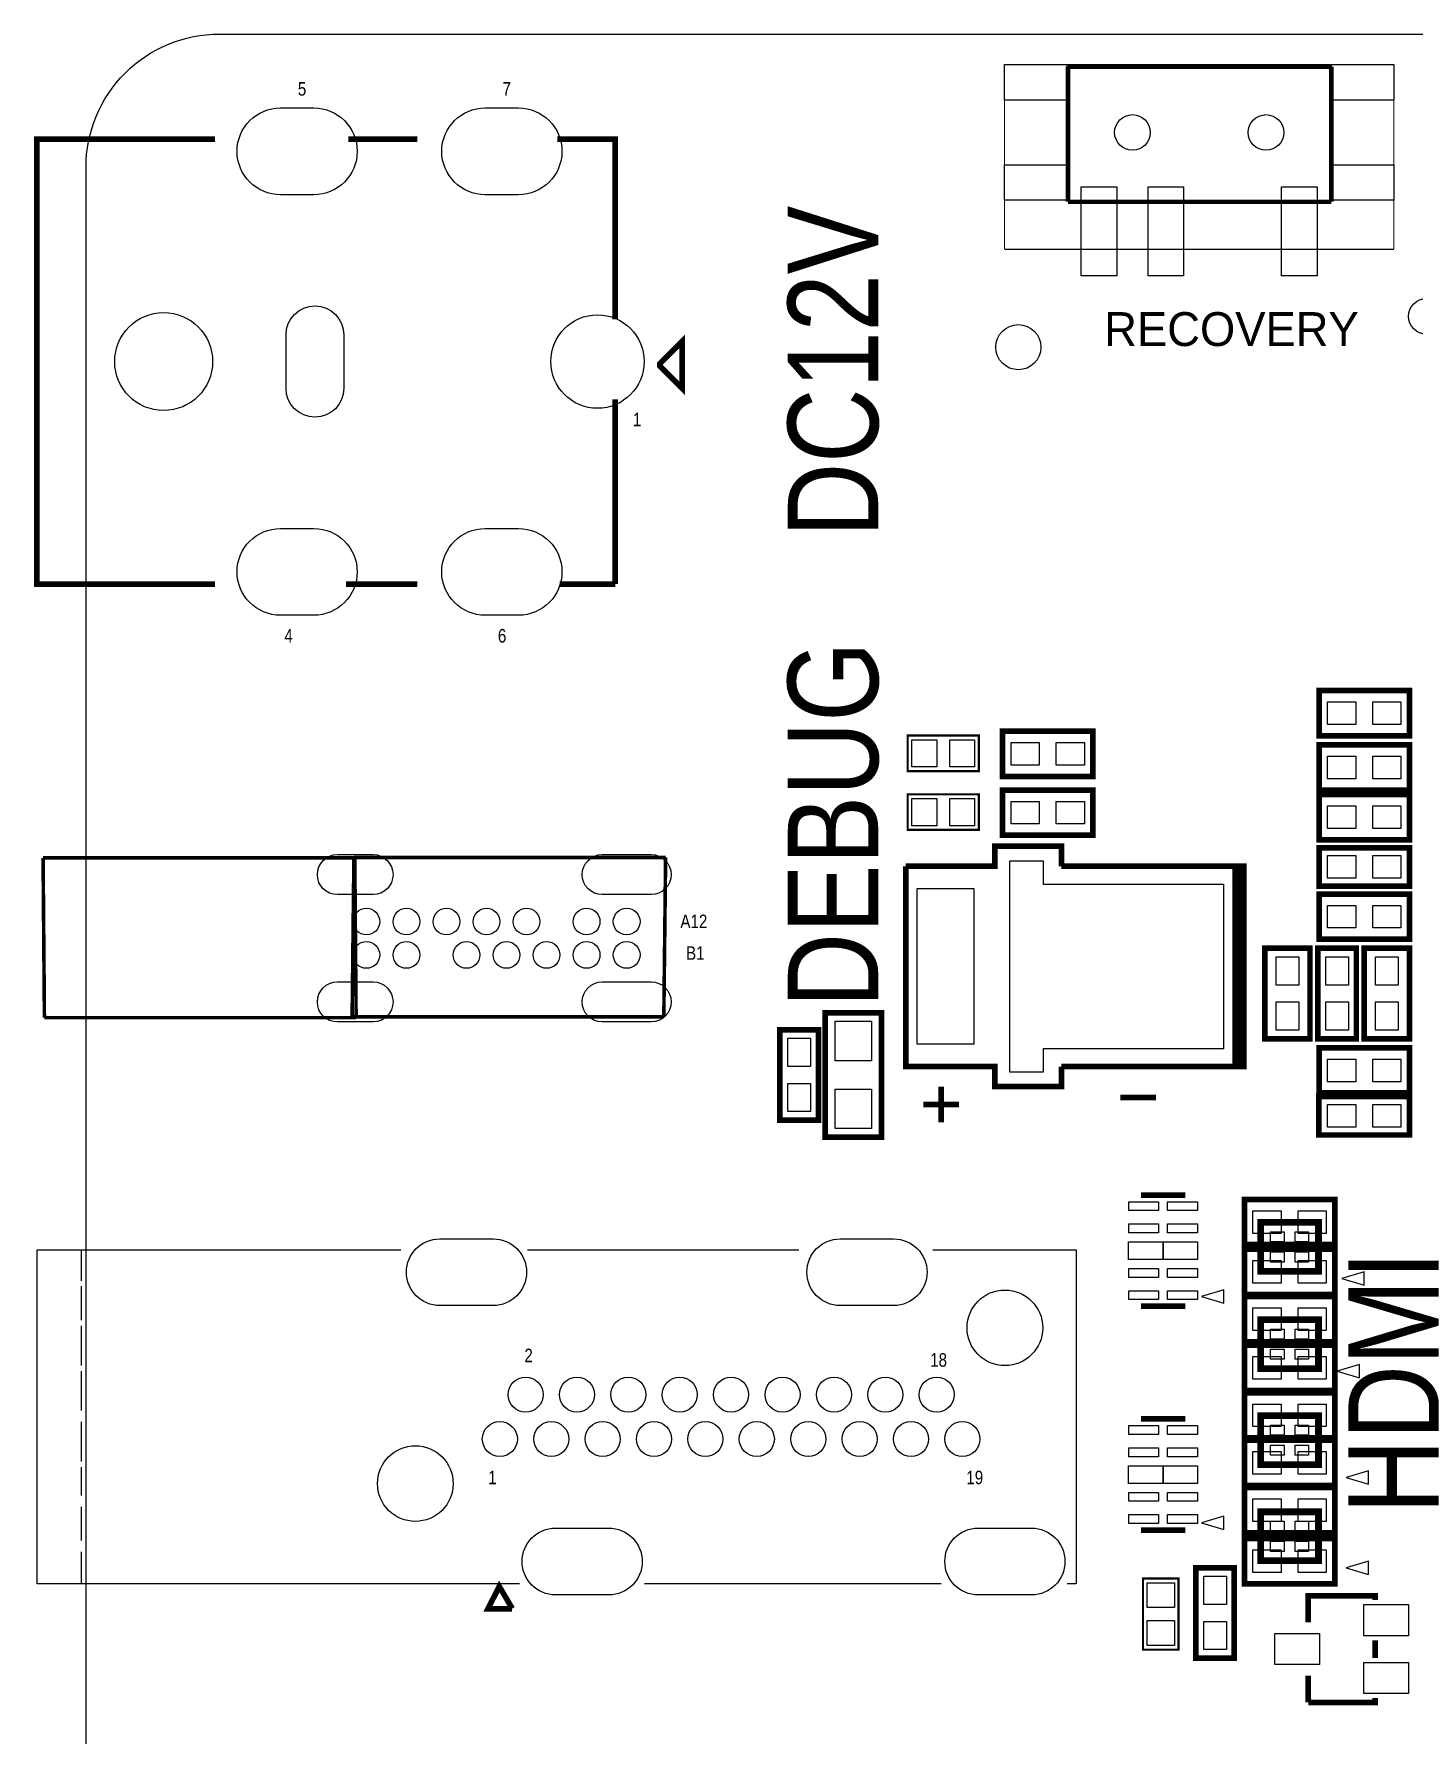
# Model space of a CAD drawing. Extents: x 2 to 176, y -19 to 159.
# Drawn here: x 4.6 to 35.61, y 120.91 to 159.13 of the extents above; entities that cross this region are included whole.
import ezdxf

# ---------------------------------------------------------------- set-up
doc = ezdxf.new("R2010")
doc.units = 0
for name, color, linetype in [('BG_OUTLINE', 5, 'CONTINUOUS'), ('BG_SILKSCREEN_TOP', 7, 'CONTINUOUS'), ('PG_NEW_SLIK-TOP', 231, 'CONTINUOUS'), ('PG_SILKSCREEN_TOP', 7, 'CONTINUOUS'), ('PIN_TOP', 92, 'CONTINUOUS')]:
    doc.layers.add(name, color=color, linetype=linetype)

msp = doc.modelspace()

# ---------------------------------------------------------------- linework, layer by layer
at = {"layer": 'BG_OUTLINE'}
msp.add_lwpolyline([(172.76826, 159.132524, -0.414213), (175.768254, 156.13253), (175.768254, -7.862062, -0.414223), (172.76826, -10.862056), (8.768588, -10.862056, -0.414212), (5.768594, -7.862062), (5.768594, 156.13253, -0.414226), (8.768588, 159.132524)], format="xyb", close=True, dxfattribs=at)
at = {"layer": 'PG_NEW_SLIK-TOP'}
for points, const_width in [([(8.663686, 156.771594), (4.663694, 156.771594), (4.663694, 146.771614), (8.663686, 146.771614)], 0.127), ([(13.213588, 156.771594), (11.66368, 156.771594)], 0.127), ([(17.663668, 152.721564), (17.663668, 156.771594), (16.363696, 156.771594)], 0.127), ([(17.663668, 146.771614), (17.663668, 150.92172)], 0.127), ([(11.613642, 146.771614), (13.213588, 146.771614)], 0.127), ([(16.413734, 146.771614), (17.663668, 146.771614)], 0.127), ([(35.51047, 143.362172), (33.47847, 143.362172), (33.47847, 144.378172), (35.51047, 144.378172), (35.51047, 143.362172)], 0.127), ([(25.833324, 143.368268), (25.833324, 142.568168), (24.233124, 142.568168), (24.233124, 143.368268), (25.833324, 143.368268)], 0.0508), ([(26.36647, 143.463772), (28.39847, 143.463772), (28.39847, 142.447772), (26.36647, 142.447772), (26.36647, 143.463772)], 0.127), ([(35.51047, 142.142972), (33.47847, 142.142972), (33.47847, 143.158972), (35.51047, 143.158972), (35.51047, 142.142972)], 0.127), ([(26.36647, 142.142972), (28.39847, 142.142972), (28.39847, 141.126972), (26.36647, 141.126972), (26.36647, 142.142972)], 0.127), ([(25.833324, 142.047468), (25.833324, 141.247368), (24.233124, 141.247368), (24.233124, 142.047468), (25.833324, 142.047468)], 0.0508), ([(35.51047, 141.025372), (33.47847, 141.025372), (33.47847, 142.041372), (35.51047, 142.041372), (35.51047, 141.025372)], 0.127), ([(11.749024, 137.047732), (11.788902, 140.627862)], 0.08001), ([(11.788902, 140.627862), (18.793968, 140.627862)], 0.08001), ([(18.793968, 140.627862), (18.753836, 137.047732)], 0.08001), ([(24.190452, 140.430504), (26.190448, 140.430504), (26.190448, 140.880592), (27.690572, 140.880592), (27.690572, 140.430504)], 0.127), ([(33.47847, 140.847572), (35.51047, 140.847572), (35.51047, 139.983972), (33.47847, 139.983972), (33.47847, 140.847572)], 0.127), ([(4.833874, 137.027666), (4.803902, 140.617702)], 0.08001), ([(4.803902, 140.617702), (11.808968, 140.617702)], 0.08001), ([(11.808968, 140.617702), (11.83894, 137.027666)], 0.08001), ([(24.190452, 140.430504), (24.190452, 135.93064), (26.190448, 135.93064), (26.190448, 135.480552), (27.690572, 135.480552), (27.690572, 135.93064)], 0.127), ([(27.690572, 140.430504), (31.590488, 140.430504), (31.590488, 135.93064), (27.690572, 135.93064)], 0.127), ([(31.590488, 135.93064), (31.690564, 135.93064), (31.690564, 140.430504), (31.590488, 140.430504)], 0.127), ([(31.690564, 135.93064), (31.790386, 135.93064), (31.790386, 140.430504), (31.690564, 140.430504)], 0.127), ([(35.51047, 138.790172), (33.47847, 138.790172), (33.47847, 139.806172), (35.51047, 139.806172), (35.51047, 138.790172)], 0.127), ([(32.25927, 136.554972), (32.25927, 138.586972), (33.27527, 138.586972), (33.27527, 136.554972), (32.25927, 136.554972)], 0.127), ([(34.31667, 138.586972), (34.31667, 136.554972), (33.45307, 136.554972), (33.45307, 138.586972), (34.31667, 138.586972)], 0.127), ([(34.49447, 136.554972), (34.49447, 138.586972), (35.51047, 138.586972), (35.51047, 136.554972), (34.49447, 136.554972)], 0.127), ([(11.83894, 137.027666), (4.833874, 137.027666)], 0.08001), ([(18.753836, 137.047732), (11.749024, 137.047732)], 0.08001), ([(22.37867, 134.345172), (22.37867, 137.139172), (23.64867, 137.139172), (23.64867, 134.345172), (22.37867, 134.345172)], 0.127), ([(22.22627, 136.758172), (22.22627, 134.726172), (21.36267, 134.726172), (21.36267, 136.758172), (22.22627, 136.758172)], 0.127), ([(33.47847, 136.351772), (35.51047, 136.351772), (35.51047, 135.335772), (33.47847, 135.335772), (33.47847, 136.351772)], 0.127), ([(33.4772, 135.255), (35.5092, 135.255), (35.5092, 134.3914), (33.4772, 134.3914), (33.4772, 135.255)], 0.127), ([(29.473906, 133.041644), (30.473904, 133.041644)], 0.127), ([(33.8328, 131.9276), (31.8008, 131.9276), (31.8008, 132.9436), (33.8328, 132.9436), (33.8328, 131.9276)], 0.127), ([(32.166814, 131.32689), (32.166814, 132.42671), (33.466786, 132.42671), (33.466786, 131.32689), (32.166814, 131.32689)], 0.1524), ([(33.8328, 130.81), (31.8008, 130.81), (31.8008, 131.826), (33.8328, 131.826), (33.8328, 130.81)], 0.127), ([(33.8328, 129.7432), (31.8008, 129.7432), (31.8008, 130.7592), (33.8328, 130.7592), (33.8328, 129.7432)], 0.127), ([(29.473906, 130.541776), (30.473904, 130.541776)], 0.127), ([(32.166814, 129.14249), (32.166814, 130.24231), (33.466786, 130.24231), (33.466786, 129.14249), (32.166814, 129.14249)], 0.1524), ([(33.8328, 128.651), (31.8008, 128.651), (31.8008, 129.667), (33.8328, 129.667), (33.8328, 128.651)], 0.127), ([(33.8328, 127.5842), (31.8008, 127.5842), (31.8008, 128.6002), (33.8328, 128.6002), (33.8328, 127.5842)], 0.127), ([(29.473906, 128.00965), (30.473904, 128.00965)], 0.127), ([(32.166814, 126.98349), (32.166814, 128.08331), (33.466786, 128.08331), (33.466786, 126.98349), (32.166814, 126.98349)], 0.1524), ([(33.8328, 126.5174), (31.8008, 126.5174), (31.8008, 127.5334), (33.8328, 127.5334), (33.8328, 126.5174)], 0.127), ([(33.8328, 125.4506), (31.8008, 125.4506), (31.8008, 126.4666), (33.8328, 126.4666), (33.8328, 125.4506)], 0.127), ([(32.166814, 124.82449), (32.166814, 125.92431), (33.466786, 125.92431), (33.466786, 124.82449), (32.166814, 124.82449)], 0.1524), ([(29.473906, 125.509782), (30.473904, 125.509782)], 0.127), ([(33.8328, 124.3076), (31.8008, 124.3076), (31.8008, 125.3236), (33.8328, 125.3236), (33.8328, 124.3076)], 0.127), ([(31.57347, 124.667772), (31.57347, 122.635772), (30.70987, 122.635772), (30.70987, 124.667772), (31.57347, 124.667772)], 0.127), ([(30.32252, 122.826272), (29.52242, 122.826272), (29.52242, 124.426472), (30.32252, 124.426472), (30.32252, 122.826272)], 0.0508), ([(34.736532, 123.939046), (34.736532, 124.038868), (33.236408, 124.038868), (33.236408, 123.43892)], 0.127), ([(34.736532, 122.639074), (34.736532, 123.03887)], 0.127), ([(33.236408, 122.239024), (33.236408, 121.639076)], 0.127), ([(33.236408, 121.639076), (34.736532, 121.639076), (34.736532, 121.738898)], 0.127)]:
    msp.add_lwpolyline(points, dxfattribs=dict(at, const_width=const_width))
for points in [[(4.668774, 124.307854), (4.668774, 131.807712), (12.844272, 131.807712)], [(5.668772, 131.117848), (5.668772, 131.807712)], [(15.690596, 131.807712), (21.789136, 131.807712)], [(24.795734, 131.807712), (28.01874, 131.807712), (28.01874, 124.307854), (27.818334, 124.307854)], [(5.668772, 130.228848), (5.668772, 130.990848)], [(5.668772, 129.212848), (5.668772, 130.101848)], [(5.668772, 128.196848), (5.668772, 129.085848)], [(5.668772, 127.053848), (5.668772, 127.942848)], [(5.668772, 126.291848), (5.668772, 126.926848)], [(5.668772, 125.275848), (5.668772, 126.037848)], [(5.668772, 124.307854), (5.668772, 125.021848)], [(15.508478, 124.307854), (4.668774, 124.307854)], [(24.985726, 124.307854), (18.31721, 124.307854)]]:
    msp.add_lwpolyline(points, dxfattribs=at)
at = {"layer": 'PG_SILKSCREEN_TOP'}
for points, const_width in [([(26.409904, 154.295094), (26.409904, 158.4452)], 0.0254), ([(26.409904, 158.4452), (35.15995, 158.4452)], 0.0254), ([(27.837892, 155.362148), (27.837892, 158.397194)], 0.1016), ([(27.837892, 158.397194), (33.753806, 158.397194)], 0.1016), ([(33.753806, 158.397194), (33.753806, 155.362148)], 0.1016), ([(35.15995, 158.4452), (35.15995, 154.295094)], 0.0254), ([(33.753806, 155.362148), (27.837892, 155.362148)], 0.1016), ([(35.15995, 154.295094), (26.409904, 154.295094)], 0.0254), ([(18.663666, 151.671528), (19.163538, 151.171656), (19.163538, 152.221692), (18.663666, 151.721566), (18.663666, 151.671528)], 0.127), ([(24.988774, 134.67969), (24.988774, 135.47979)], 0.127), ([(24.588978, 135.07974), (25.388824, 135.07974)], 0.127), ([(29.01442, 135.234172), (29.81452, 135.234172)], 0.127), ([(15.340584, 123.742196), (14.799564, 123.742196), (15.056104, 124.24537), (15.348204, 123.75007)], 0.127)]:
    msp.add_lwpolyline(points, dxfattribs=dict(at, const_width=const_width))
for points in [[(33.989264, 131.1656), (34.48939, 131.01574), (34.48939, 131.315714)], [(30.839664, 130.7592), (31.33979, 130.60934), (31.33979, 130.909314)], [(33.887664, 129.0828), (34.38779, 128.93294), (34.38779, 129.232914)], [(34.090864, 126.6952), (34.59099, 126.54534), (34.59099, 126.845314)], [(30.839664, 125.6792), (31.33979, 125.52934), (31.33979, 125.829314)], [(34.090864, 124.6632), (34.59099, 124.51334), (34.59099, 124.813314)]]:
    msp.add_lwpolyline(points, close=True, dxfattribs=at)
at = {"layer": 'PIN_TOP'}
for points in [[(27.809952, 158.4452), (27.809952, 157.6451), (26.409904, 157.6451), (26.409904, 158.4452)], [(35.15995, 158.4452), (35.15995, 157.6451), (33.759902, 157.6451), (33.759902, 158.4452)], [(27.809952, 156.195268), (27.809952, 155.395168), (26.409904, 155.395168), (26.409904, 156.195268)], [(35.15995, 156.195268), (35.15995, 155.395168), (33.759902, 155.395168), (33.759902, 156.195268)], [(28.934918, 155.695142), (28.934918, 153.695146), (28.134818, 153.695146), (28.134818, 155.695142)], [(30.435042, 155.695142), (30.435042, 153.695146), (29.634942, 153.695146), (29.634942, 155.695142)], [(33.435036, 155.695142), (33.435036, 153.695146), (32.634936, 153.695146), (32.634936, 155.695142)], [(34.30397, 144.124172), (34.30397, 143.616172), (33.66897, 143.616172), (33.66897, 144.124172)], [(35.31997, 144.124172), (35.31997, 143.616172), (34.68497, 143.616172), (34.68497, 144.124172)], [(24.887682, 143.273018), (24.887682, 142.663418), (24.328882, 142.663418), (24.328882, 143.273018)], [(25.737566, 143.273018), (25.737566, 142.663418), (25.178766, 142.663418), (25.178766, 143.273018)], [(26.55697, 142.701772), (26.55697, 143.209772), (27.19197, 143.209772), (27.19197, 142.701772)], [(27.57297, 142.701772), (27.57297, 143.209772), (28.20797, 143.209772), (28.20797, 142.701772)], [(34.30397, 142.904972), (34.30397, 142.396972), (33.66897, 142.396972), (33.66897, 142.904972)], [(35.31997, 142.904972), (35.31997, 142.396972), (34.68497, 142.396972), (34.68497, 142.904972)], [(24.887682, 141.952218), (24.887682, 141.342618), (24.328882, 141.342618), (24.328882, 141.952218)], [(25.737566, 141.952218), (25.737566, 141.342618), (25.178766, 141.342618), (25.178766, 141.952218)], [(26.55697, 141.380972), (26.55697, 141.888972), (27.19197, 141.888972), (27.19197, 141.380972)], [(27.57297, 141.380972), (27.57297, 141.888972), (28.20797, 141.888972), (28.20797, 141.380972)], [(34.30397, 141.787372), (34.30397, 141.279372), (33.66897, 141.279372), (33.66897, 141.787372)], [(35.31997, 141.787372), (35.31997, 141.279372), (34.68497, 141.279372), (34.68497, 141.787372)], [(34.30397, 140.161772), (33.66897, 140.161772), (33.66897, 140.669772), (34.30397, 140.669772)], [(35.31997, 140.161772), (34.68497, 140.161772), (34.68497, 140.669772), (35.31997, 140.669772)], [(31.330392, 140.030454), (31.330392, 136.33069), (27.280362, 136.33069), (27.280362, 135.805672), (26.5303, 135.805672), (26.5303, 140.555472), (27.280362, 140.555472), (27.280362, 140.030454)], [(24.450548, 136.430512), (24.450548, 139.930632), (25.720548, 139.930632), (25.720548, 136.430512)], [(34.30397, 139.552172), (34.30397, 139.044172), (33.66897, 139.044172), (33.66897, 139.552172)], [(35.31997, 139.552172), (35.31997, 139.044172), (34.68497, 139.044172), (34.68497, 139.552172)], [(33.02127, 137.761472), (32.51327, 137.761472), (32.51327, 138.396472), (33.02127, 138.396472)], [(33.63087, 137.761472), (33.63087, 138.396472), (34.13887, 138.396472), (34.13887, 137.761472)], [(35.25647, 137.761472), (34.74847, 137.761472), (34.74847, 138.396472), (35.25647, 138.396472)], [(33.02127, 136.745472), (32.51327, 136.745472), (32.51327, 137.380472), (33.02127, 137.380472)], [(33.63087, 136.745472), (33.63087, 137.380472), (34.13887, 137.380472), (34.13887, 136.745472)], [(35.25647, 136.745472), (34.74847, 136.745472), (34.74847, 137.380472), (35.25647, 137.380472)], [(23.42007, 136.059672), (22.60727, 136.059672), (22.60727, 136.948672), (23.42007, 136.948672)], [(21.54047, 135.932672), (21.54047, 136.567672), (22.04847, 136.567672), (22.04847, 135.932672)], [(33.66897, 135.589772), (33.66897, 136.097772), (34.30397, 136.097772), (34.30397, 135.589772)], [(34.68497, 135.589772), (34.68497, 136.097772), (35.31997, 136.097772), (35.31997, 135.589772)], [(21.54047, 134.916672), (21.54047, 135.551672), (22.04847, 135.551672), (22.04847, 134.916672)], [(23.42007, 134.535672), (22.60727, 134.535672), (22.60727, 135.424672), (23.42007, 135.424672)], [(34.3027, 134.5692), (33.6677, 134.5692), (33.6677, 135.0772), (34.3027, 135.0772)], [(35.3187, 134.5692), (34.6837, 134.5692), (34.6837, 135.0772), (35.3187, 135.0772)], [(29.87167, 132.691759), (29.201618, 132.691759), (29.201618, 132.891657), (29.87167, 132.891657)], [(30.746446, 132.691759), (30.076394, 132.691759), (30.076394, 132.891657), (30.746446, 132.891657)], [(32.6263, 132.6896), (32.6263, 132.1816), (31.9913, 132.1816), (31.9913, 132.6896)], [(33.6423, 132.6896), (33.6423, 132.1816), (33.0073, 132.1816), (33.0073, 132.6896)], [(29.87167, 132.191633), (29.201618, 132.191633), (29.201618, 132.391531), (29.87167, 132.391531)], [(30.746446, 132.191633), (30.076394, 132.191633), (30.076394, 132.391531), (30.746446, 132.391531)], [(29.973905, 131.591685), (29.198951, 131.591685), (29.198951, 131.991735), (29.973905, 131.991735)], [(30.749113, 131.591685), (29.974159, 131.591685), (29.974159, 131.991735), (30.749113, 131.991735)], [(32.694118, 131.987544), (32.389318, 131.987544), (32.389318, 132.216144), (32.694118, 132.216144)], [(33.244282, 131.987544), (32.939482, 131.987544), (32.939482, 132.216144), (33.244282, 132.216144)], [(32.6263, 131.572), (32.6263, 131.064), (31.9913, 131.064), (31.9913, 131.572)], [(32.694118, 131.537456), (32.389318, 131.537456), (32.389318, 131.766056), (32.694118, 131.766056)], [(33.244282, 131.537456), (32.939482, 131.537456), (32.939482, 131.766056), (33.244282, 131.766056)], [(33.6423, 131.572), (33.6423, 131.064), (33.0073, 131.064), (33.0073, 131.572)], [(29.87167, 131.191889), (29.201618, 131.191889), (29.201618, 131.391787), (29.87167, 131.391787)], [(30.746446, 131.191889), (30.076394, 131.191889), (30.076394, 131.391787), (30.746446, 131.391787)], [(29.87167, 130.691763), (29.201618, 130.691763), (29.201618, 130.891661), (29.87167, 130.891661)], [(30.746446, 130.691763), (30.076394, 130.691763), (30.076394, 130.891661), (30.746446, 130.891661)], [(32.6263, 130.5052), (32.6263, 129.9972), (31.9913, 129.9972), (31.9913, 130.5052)], [(33.6423, 130.5052), (33.6423, 129.9972), (33.0073, 129.9972), (33.0073, 130.5052)], [(32.694118, 129.803144), (32.389318, 129.803144), (32.389318, 130.031744), (32.694118, 130.031744)], [(33.244282, 129.803144), (32.939482, 129.803144), (32.939482, 130.031744), (33.244282, 130.031744)], [(32.694118, 129.353056), (32.389318, 129.353056), (32.389318, 129.581656), (32.694118, 129.581656)], [(33.244282, 129.353056), (32.939482, 129.353056), (32.939482, 129.581656), (33.244282, 129.581656)], [(32.6263, 129.413), (32.6263, 128.905), (31.9913, 128.905), (31.9913, 129.413)], [(33.6423, 129.413), (33.6423, 128.905), (33.0073, 128.905), (33.0073, 129.413)], [(32.6263, 128.3462), (32.6263, 127.8382), (31.9913, 127.8382), (31.9913, 128.3462)], [(33.6423, 128.3462), (33.6423, 127.8382), (33.0073, 127.8382), (33.0073, 128.3462)], [(29.87167, 127.659765), (29.201618, 127.659765), (29.201618, 127.859663), (29.87167, 127.859663)], [(30.746446, 127.659765), (30.076394, 127.659765), (30.076394, 127.859663), (30.746446, 127.859663)], [(32.694118, 127.644144), (32.389318, 127.644144), (32.389318, 127.872744), (32.694118, 127.872744)], [(33.244282, 127.644144), (32.939482, 127.644144), (32.939482, 127.872744), (33.244282, 127.872744)], [(29.87167, 127.159639), (29.201618, 127.159639), (29.201618, 127.359537), (29.87167, 127.359537)], [(30.746446, 127.159639), (30.076394, 127.159639), (30.076394, 127.359537), (30.746446, 127.359537)], [(32.694118, 127.194056), (32.389318, 127.194056), (32.389318, 127.422656), (32.694118, 127.422656)], [(33.244282, 127.194056), (32.939482, 127.194056), (32.939482, 127.422656), (33.244282, 127.422656)], [(29.973905, 126.559691), (29.198951, 126.559691), (29.198951, 126.959741), (29.973905, 126.959741)], [(30.749113, 126.559691), (29.974159, 126.559691), (29.974159, 126.959741), (30.749113, 126.959741)], [(32.6263, 127.2794), (32.6263, 126.7714), (31.9913, 126.7714), (31.9913, 127.2794)], [(33.6423, 127.2794), (33.6423, 126.7714), (33.0073, 126.7714), (33.0073, 127.2794)], [(29.87167, 126.159895), (29.201618, 126.159895), (29.201618, 126.359793), (29.87167, 126.359793)], [(30.746446, 126.159895), (30.076394, 126.159895), (30.076394, 126.359793), (30.746446, 126.359793)], [(32.6263, 126.2126), (32.6263, 125.7046), (31.9913, 125.7046), (31.9913, 126.2126)], [(33.6423, 126.2126), (33.6423, 125.7046), (33.0073, 125.7046), (33.0073, 126.2126)], [(29.87167, 125.659769), (29.201618, 125.659769), (29.201618, 125.859667), (29.87167, 125.859667)], [(30.746446, 125.659769), (30.076394, 125.659769), (30.076394, 125.859667), (30.746446, 125.859667)], [(32.694118, 125.485144), (32.389318, 125.485144), (32.389318, 125.713744), (32.694118, 125.713744)], [(33.244282, 125.485144), (32.939482, 125.485144), (32.939482, 125.713744), (33.244282, 125.713744)], [(32.6263, 125.0696), (32.6263, 124.5616), (31.9913, 124.5616), (31.9913, 125.0696)], [(32.694118, 125.035056), (32.389318, 125.035056), (32.389318, 125.263656), (32.694118, 125.263656)], [(33.244282, 125.035056), (32.939482, 125.035056), (32.939482, 125.263656), (33.244282, 125.263656)], [(33.6423, 125.0696), (33.6423, 124.5616), (33.0073, 124.5616), (33.0073, 125.0696)], [(30.22727, 123.771914), (29.61767, 123.771914), (29.61767, 124.330714), (30.22727, 124.330714)], [(30.88767, 123.842272), (30.88767, 124.477272), (31.39567, 124.477272), (31.39567, 123.842272)], [(30.22727, 122.92203), (29.61767, 122.92203), (29.61767, 123.48083), (30.22727, 123.48083)], [(35.486467, 123.138946), (34.486469, 123.138946), (34.486469, 123.83897), (35.486467, 123.83897)], [(30.88767, 122.826272), (30.88767, 123.461272), (31.39567, 123.461272), (31.39567, 122.826272)], [(33.486471, 122.48896), (32.486473, 122.48896), (32.486473, 123.188984), (33.486471, 123.188984)], [(35.486467, 121.838974), (34.486469, 121.838974), (34.486469, 122.538998), (35.486467, 122.538998)]]:
    msp.add_lwpolyline(points, close=True, dxfattribs=at)
for points in [[(10.138537, 157.471491), (10.888599, 157.471491, -1), (10.888599, 155.521533), (10.138537, 155.521533, -1)], [(14.738477, 157.471491), (15.488539, 157.471491, -1), (15.488539, 155.521533), (14.738477, 155.521533, -1)], [(11.563604, 152.371679), (11.563604, 151.171529, -1), (10.263632, 151.171529), (10.263632, 152.371679, -1)], [(10.138537, 148.021675), (10.888599, 148.021675, -1), (10.888599, 146.071717), (10.138537, 146.071717, -1)], [(14.738477, 148.021675), (15.488539, 148.021675, -1), (15.488539, 146.071717), (14.738477, 146.071717, -1)], [(11.418824, 140.692759), (12.218924, 140.692759, -1), (12.218924, 139.792837), (11.418824, 139.792837, -1)], [(17.368901, 140.692759), (18.468975, 140.692759, -1), (18.468975, 139.792837), (17.368901, 139.792837, -1)], [(11.418824, 137.832719), (12.218924, 137.832719, -1), (12.218924, 136.932797), (11.418824, 136.932797, -1)], [(17.368901, 137.832719), (18.468975, 137.832719, -1), (18.468975, 136.932797), (17.368901, 136.932797, -1)], [(14.91869, 130.557778), (13.718794, 130.557778, -1), (13.718794, 132.057902), (14.91869, 132.057902, -1)], [(23.918672, 130.557778), (22.718776, 130.557778, -1), (22.718776, 132.057902), (23.918672, 132.057902, -1)], [(17.518634, 124.057664), (16.318738, 124.057664, -1), (16.318738, 125.557788), (17.518634, 125.557788, -1)], [(27.018742, 124.057664), (25.818846, 124.057664, -1), (25.818846, 125.557788), (27.018742, 125.557788, -1)]]:
    msp.add_lwpolyline(points, format="xyb", close=True, dxfattribs=at)
for centre, radius in [((29.28493, 156.920184), 0.40005), ((32.284924, 156.920184), 0.40005), ((35.890454, 152.787604), 0.40005), ((7.513574, 151.771604), 1.099947), ((17.263618, 151.771604), 1.050036), ((26.7208, 152.0952), 0.508), ((12.069064, 139.187682), 0.299974), ((12.968986, 139.187682), 0.299974), ((13.868908, 139.187682), 0.299974), ((14.76883, 139.187682), 0.299974), ((15.669006, 139.187682), 0.299974), ((17.019016, 139.187682), 0.299974), ((17.918938, 139.187682), 0.299974), ((12.069064, 138.437874), 0.299974), ((12.968986, 138.437874), 0.299974), ((14.318996, 138.437874), 0.299974), ((15.218918, 138.437874), 0.299974), ((16.11884, 138.437874), 0.299974), ((17.019016, 138.437874), 0.299974), ((17.918938, 138.437874), 0.299974), ((26.418794, 130.057906), 0.850011), ((15.6464, 128.557782), 0.3937), ((16.801338, 128.557782), 0.3937), ((17.956276, 128.557782), 0.3937), ((19.111214, 128.557782), 0.3937), ((20.266406, 128.557782), 0.3937), ((21.421344, 128.557782), 0.3937), ((22.576282, 128.557782), 0.3937), ((23.73122, 128.557782), 0.3937), ((24.886412, 128.557782), 0.3937), ((15.068804, 127.557784), 0.3937), ((16.223742, 127.557784), 0.3937), ((17.37868, 127.557784), 0.3937), ((18.533872, 127.557784), 0.3937), ((19.68881, 127.557784), 0.3937), ((20.843748, 127.557784), 0.3937), ((21.998686, 127.557784), 0.3937), ((23.153878, 127.557784), 0.3937), ((24.308816, 127.557784), 0.3937), ((25.463754, 127.557784), 0.3937), ((13.168884, 126.557786), 0.850011)]:
    msp.add_circle(centre, radius, dxfattribs=at)

# ---------------------------------------------------------------- texts
at = {"layer": 'BG_SILKSCREEN_TOP', "width": 0.85}
for s, p in [('DC12V', (23.5712, 147.828)), ('DEBUG', (23.5712, 137.2616)), ('HDMI', (36.1696, 125.8824))]:
    msp.add_text(s, height=2.032, rotation=90, dxfattribs=at).set_placement(p)
at = {"layer": 'BG_SILKSCREEN_TOP', "width": 1.000333}
msp.add_text('RECOVERY', height=0.762, dxfattribs=at).set_placement((28.650438, 152.1206))
at = {"layer": 'PG_NEW_SLIK-TOP', "width": 0.834167}
for s, p in [('5', (10.529316, 157.747716)), ('7', (15.12951, 157.747716)), ('4', (10.224516, 145.457418)), ('6', (15.024608, 145.457418)), ('2', (15.621, 129.286)), ('18', (24.7396, 129.1844)), ('1', (14.8082, 126.5428)), ('19', (25.5524, 126.5428))]:
    msp.add_text(s, height=0.3048, dxfattribs=at).set_placement(p)
at = {"layer": 'PG_SILKSCREEN_TOP', "width": 0.834167}
for s, p in [('1', (18.0594, 150.3172)), ('A12', (19.125946, 139.0396)), ('B1', (19.2532, 138.3284))]:
    msp.add_text(s, height=0.3048, dxfattribs=at).set_placement(p)

doc.saveas('drawing.dxf')
